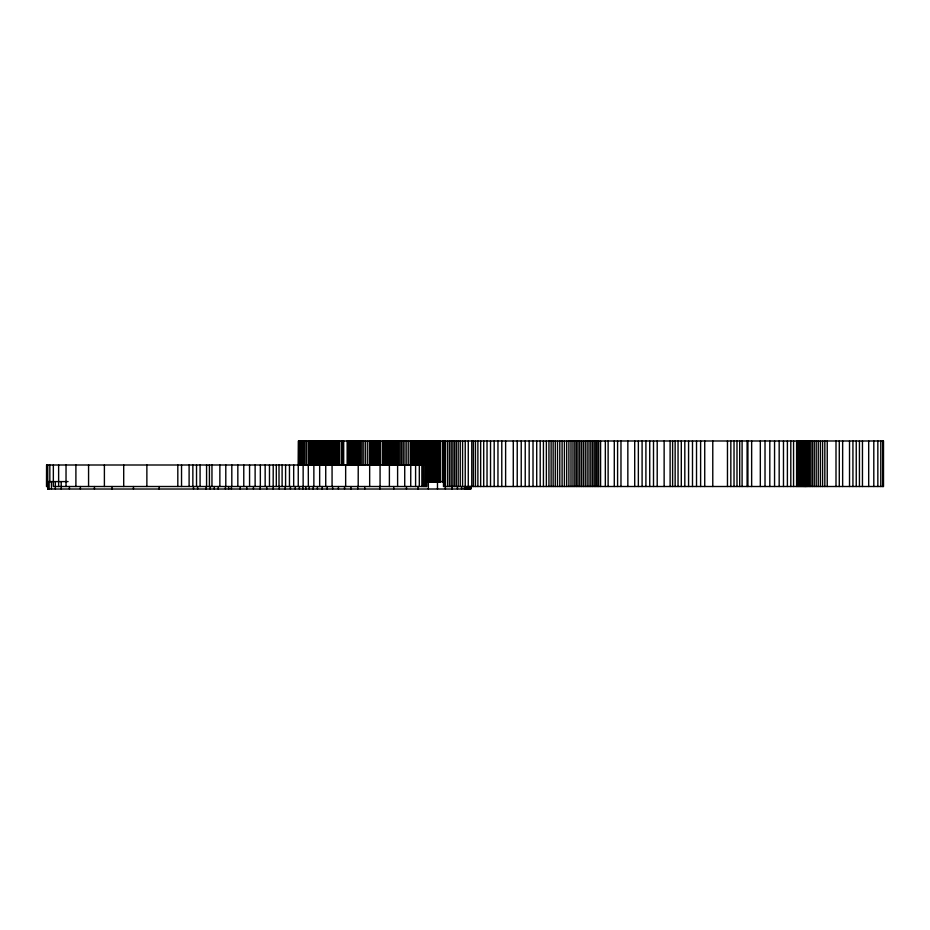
<?xml version="1.0" encoding="UTF-8"?>
<svg xmlns="http://www.w3.org/2000/svg" width="930" height="930" viewBox="0 0 930 930"><rect width="100%" height="100%" fill="white"/><g stroke="black" fill="none" stroke-linecap="round" stroke-linejoin="round"><path stroke-width="1.4" d="M68.064 481.589L47.756 481.589L47.825 489.017L470.836 489.017L470.836 486.541M425.766 481.589L444.063 481.589M48.081 486.506L46.5 486.506L46.57 465L426.696 465L426.696 486.506L53.347 486.506L53.347 465M883.302 440.983L883.302 486.506M882.663 440.983L882.663 486.506M880.78 440.983L880.78 486.506M877.839 440.983L877.839 486.506M873.805 440.983L873.805 486.506M868.69 440.983L868.69 486.506M862.459 440.983L862.459 486.506M859.436 440.983L859.436 486.506M856.239 440.983L856.239 486.506M852.926 440.983L852.926 486.506M849.52 440.983L849.52 486.506M842.65 440.983L842.65 486.506M839.279 440.983L839.279 486.506M836 440.983L836 486.506M827.247 440.983L827.247 486.506M824.829 440.983L824.829 486.506M822.585 440.983L822.585 486.506M820.388 440.983L820.388 486.506M818.249 440.983L818.249 486.506M816.203 440.983L816.203 486.506M814.262 440.983L814.262 486.506M812.448 440.983L812.448 486.506M810.797 440.983L810.797 486.506M809.333 440.983L809.333 486.506M808.054 440.983L808.054 486.506M807.019 440.983L807.019 486.506M806.229 440.983L806.229 486.506M805.706 440.983L805.706 486.506M805.275 440.983L805.275 486.506M804.717 440.983L804.717 486.506M804.066 440.983L804.066 486.506M803.322 440.983L803.322 486.506M802.497 440.983L802.497 486.506M801.602 440.983L801.602 486.506M800.66 440.983L800.66 486.506M799.672 440.983L799.672 486.506M798.661 440.983L798.661 486.506M797.626 440.983L797.626 486.506M796.592 440.983L796.592 486.506M793.569 440.983L793.569 486.506M790.802 440.983L790.802 486.506M787.396 440.983L787.396 486.506M783.479 440.983L783.479 486.506M779.166 440.983L779.166 486.506M774.562 440.983L774.562 486.506M769.808 440.983L769.808 486.506M765.018 440.983L765.018 486.506M760.322 440.983L760.322 486.506M751.649 440.983L751.649 486.506M747.918 440.983L747.918 486.506M747.104 440.983L747.104 486.506M742.094 440.983L742.094 486.506M739.699 440.983L739.699 486.506M736.99 440.983L736.99 486.506M734.026 440.983L734.026 486.506M730.841 440.983L730.841 486.506M727.469 440.983L727.469 486.506M712.775 440.983L712.775 486.506M704.731 440.983L704.731 486.506M700.615 440.983L700.615 486.506M696.524 440.983L696.524 486.506M692.49 440.983L692.49 486.506M688.572 440.983L688.572 486.506M684.817 440.983L684.817 486.506M681.295 440.983L681.295 486.506M678.051 440.983L678.051 486.506M675.145 440.983L675.145 486.506M672.611 440.983L672.611 486.506M670.112 440.983L670.112 486.506M664.136 440.983L664.136 486.506M657.208 440.983L657.208 486.506M653.511 440.983L653.511 486.506M649.733 440.983L649.733 486.506M645.908 440.983L645.908 486.506M642.095 440.983L642.095 486.506M638.352 440.983L638.352 486.506M634.713 440.983L634.713 486.506M627.843 440.983L627.843 486.506M620.973 440.983L620.973 486.506M617.59 440.983L617.59 486.506M614.288 440.983L614.288 486.506M608.127 440.983L608.127 486.506M605.337 440.983L605.337 486.506M600.582 440.983L600.582 486.506M598.676 440.983L598.676 486.506M597.165 440.983L597.165 486.506M595.758 440.983L595.758 486.506M594.224 440.983L594.224 486.506M592.561 440.983L592.561 486.506M590.806 440.983L590.806 486.506M588.992 440.983L588.992 486.506M587.132 440.983L587.132 486.506M585.249 440.983L585.249 486.506M583.366 440.983L583.366 486.506M581.529 440.983L581.529 486.506M579.739 440.983L579.739 486.506M578.042 440.983L578.042 486.506M576.449 440.983L576.449 486.506M574.81 440.983L574.81 486.506M572.985 440.983L572.985 486.506M570.997 440.983L570.997 486.506M568.893 440.983L568.893 486.506M566.684 440.983L566.684 486.506M564.405 440.983L564.405 486.506M562.104 440.983L562.104 486.506M559.79 440.983L559.79 486.506M557.5 440.983L557.5 486.506M555.28 440.983L555.28 486.506M553.141 440.983L553.141 486.506M551.118 440.983L551.118 486.506M548.944 440.983L548.944 486.506M546.363 440.983L546.363 486.506M543.434 440.983L543.434 486.506M540.202 440.983L540.202 486.506M536.715 440.983L536.715 486.506M533.018 440.983L533.018 486.506M529.17 440.983L529.17 486.506M525.229 440.983L525.229 486.506M521.23 440.983L521.23 486.506M517.231 440.983L517.231 486.506M513.279 440.983L513.279 486.506M505.618 440.983L505.618 486.506M501.781 440.983L501.781 486.506M497.957 440.983L497.957 486.506M494.19 440.983L494.19 486.506M490.529 440.983L490.529 486.506M487.029 440.983L487.029 486.506M483.716 440.983L483.716 486.506M480.659 440.983L480.659 486.506M477.881 440.983L477.881 486.506M475.451 440.983L475.451 486.506M473.393 440.983L473.393 486.506M471.766 440.983L471.766 486.506M470.615 486.541L470.615 489.017M470.499 486.541L470.499 489.017M470.15 486.541L470.15 489.017M469.941 486.541L469.941 489.017M469.65 486.541L469.766 489.017M469.452 486.541L469.452 489.017M468.72 486.541L468.72 489.017M468.267 440.983L468.267 486.506M467.558 486.541L467.558 489.017M466 486.541L466 489.017M465.233 440.983L465.233 486.506M464.43 486.541L464.43 489.017M462.582 440.983L462.582 486.506M461.571 486.541L461.571 489.017M460.245 440.983L460.245 486.506M458.188 440.983L458.188 486.506M457.444 486.541L457.444 489.017M456.305 440.983L456.305 486.506M454.561 440.983L454.561 486.506M452.875 440.983L452.875 486.506M452.038 486.541L452.038 489.017M451.201 440.983L451.201 486.506M449.457 440.983L449.457 486.506M447.586 440.983L447.586 486.506M445.528 440.983L445.377 489.017M444.505 440.983L444.505 486.506M443.471 440.983L443.471 486.506L883.5 486.506L883.5 440.983L298.425 440.983L298.425 465.174L298.6 440.983M442.424 440.983L442.424 482.24M440.332 440.983L440.332 482.24M439.332 440.983L439.332 482.24M438.367 440.983L438.367 482.24M437.449 440.983L437.484 489.017M436.612 440.983L436.612 482.24M435.845 440.983L435.845 482.24M435.17 440.983L435.17 482.24M434.612 440.983L434.612 482.24M434.054 440.983L434.054 482.24M433.38 440.983L433.38 482.24M432.624 440.983L432.624 482.24M431.787 440.983L431.787 482.24M430.881 440.983L430.881 482.24M429.927 440.983L429.927 482.24M428.928 440.983L428.928 482.24M428.358 481.589L428.358 489.017M427.905 440.983L427.905 482.24M426.87 440.983L426.87 482.24M426.405 465L426.405 486.506M425.835 440.983L425.835 465.174M425.742 465L425.742 486.506M424.812 440.983L424.708 486.506M423.813 440.983L423.813 465.174M423.29 465L423.29 486.506M422.825 440.983L422.825 465.174M421.848 440.983L421.883 486.506M420.883 440.983L420.883 465.174M419.953 440.983L419.953 465.174M419.314 465L419.314 486.506M419.046 440.983L419.046 465.174M418.198 440.983L418.198 465.174M418.012 486.541L418.012 489.017M417.407 440.983L417.407 465.174M416.687 440.983L416.687 465.174M416.047 440.983L416.047 465.174M415.594 465L415.594 486.506M415.501 440.983L415.501 465.174M415.047 440.983L415.047 465.174M414.722 440.983L414.722 465.174M414.443 440.983L414.443 465.174M414.141 440.983L414.141 465.174M413.815 440.983L413.815 465.174M413.478 440.983L413.478 465.174M413.129 440.983L413.129 465.174M412.769 440.983L412.769 465.174M412.42 440.983L412.42 465.174M412.071 440.983L412.071 465.174M411.734 440.983L411.734 465.174M411.42 440.983L411.42 465.174M411.107 440.983L411.107 465.174M410.827 440.983L410.723 486.506M408.781 440.983L408.781 465.174M406.829 440.983L406.829 465.174M406.468 486.541L406.468 489.017M404.98 440.983L404.98 465.174M404.724 465L404.724 486.506M403.236 440.983L403.236 465.174M401.586 440.983L401.586 465.174M400.051 440.983L400.051 465.174M398.61 440.983L398.61 465.174M397.61 465L397.61 486.506M397.261 440.983L397.261 465.174M396.006 440.983L396.006 465.174M394.866 440.983L394.866 465.174M393.809 440.983L393.809 465.174M393.727 486.541L393.727 489.017M392.844 440.983L392.844 465.174M392.204 440.983L392.204 465.174M391.449 440.983L391.449 465.174M390.612 440.983L390.612 465.174M389.693 440.983L389.693 465.174M389.391 465L389.391 486.506M388.717 440.983L388.717 465.174M387.694 440.983L387.694 465.174M386.636 440.983L386.636 465.174M385.555 440.983L385.555 465.174M384.474 440.983L384.474 465.174M383.393 440.983L383.393 465.174M382.346 440.983L382.346 465.174M380.335 440.983L380.335 465.174M380.068 465L380.068 486.506M379.812 486.541L379.812 489.017M379.37 440.983L379.37 465.174M378.429 440.983L378.429 465.174M377.534 440.983L377.534 465.174M376.685 440.983L376.685 465.174M375.894 440.983L375.894 465.174M375.185 440.983L375.185 465.174M374.546 440.983L374.546 465.174M374.011 440.983L374.011 465.174M373.569 440.983L373.569 465.174M373.232 440.983L373.232 465.174M373.023 440.983L373.023 465.174M372.872 440.983L372.872 465.174M372.674 440.983L372.674 465.174M372.465 440.983L372.465 465.174M372.233 440.983L372.233 465.174M371.977 440.983L371.977 465.174M371.709 440.983L371.709 465.174M371.442 440.983L371.442 465.174M371.151 440.983L371.151 465.174M370.872 440.983L370.872 465.174M370.593 440.983L370.593 465.174M370.314 440.983L370.314 465.174M370.035 440.983L370.035 465.174M369.663 465L369.663 486.506M367.745 440.983L367.745 465.174M365.676 440.983L365.676 465.174M364.723 486.541L364.723 489.017M363.804 440.983L363.804 465.174M362.154 440.983L362.154 465.174M360.677 440.983L360.677 465.174M359.399 440.983L359.399 465.174M358.283 440.983L358.19 486.506M357.701 486.541L357.701 489.017M357.353 440.983L357.353 465.174M356.574 440.983L356.574 465.174M355.946 440.983L355.946 465.174M355.469 440.983L355.469 465.174M355.121 440.983L355.121 465.174M354.888 440.983L354.888 465.174M354.562 440.983L354.562 465.174M354.156 440.983L354.156 465.174M353.667 440.983L353.667 465.174M353.109 440.983L353.109 465.174M352.482 440.983L352.482 465.174M351.807 440.983L351.807 465.174M351.098 440.983L351.098 465.174M350.97 486.541L350.97 489.017M350.343 440.983L350.343 465.174M349.564 440.983L349.564 465.174M348.773 440.983L348.773 465.174M347.971 440.983L347.971 465.174M347.146 440.983L347.146 465.174M345.658 465L345.658 486.506M344.53 486.541L344.53 489.017M343.693 440.983L343.693 465.174M342.845 440.983L342.845 465.174M342.019 440.983L342.019 465.174M341.229 440.983L341.229 465.174M339.229 440.983L339.229 465.174M338.706 440.983L338.706 465.174M338.415 486.541L338.415 489.017M338.206 440.983L338.206 465.174M337.625 440.983L337.625 465.174M336.997 440.983L336.997 465.174M336.311 440.983L336.311 465.174M335.602 440.983L335.602 465.174M334.858 440.983L334.858 465.174M334.091 440.983L334.091 465.174M333.324 440.983L333.324 465.174M332.626 486.541L332.626 489.017M332.556 440.983L332.556 465.174M332.068 465L332.068 486.506M331.812 440.983L331.812 465.174M331.08 440.983L331.08 465.174M330.382 440.983L330.382 465.174M329.662 440.983L329.662 465.174M328.848 440.983L328.848 465.174M327.976 440.983L327.976 465.174M327.186 486.541L327.186 489.017M327.023 440.983L327.023 465.174M326.035 440.983L326.035 465.174M325.733 465L325.733 486.506M325.023 440.983L325.023 465.174M323.977 440.983L323.977 465.174M322.943 440.983L322.943 465.174M322.117 486.541L322.117 489.017M321.908 440.983L321.908 465.174M320.897 440.983L320.897 465.174M319.932 440.983L319.932 465.174M319.664 465L319.664 486.506M319.013 440.983L319.013 465.174M318.095 440.983L318.095 465.174M317.432 486.541L317.432 489.017M317.142 440.983L317.142 465.174M316.154 440.983L316.154 465.174M315.154 440.983L315.154 465.174M314.154 440.983L314.154 465.174M313.863 465L313.863 486.506M313.166 440.983L313.166 465.174M313.154 486.541L313.154 489.017M312.201 440.983L312.201 465.174M311.271 440.983L311.271 465.174M310.399 440.983L310.399 465.174M309.585 440.983L309.585 465.174M309.283 486.541L309.283 489.017M308.853 440.983L308.853 465.174M308.202 440.983L308.353 486.506M306.423 440.983L306.423 465.174M305.842 486.541L305.842 489.017M304.842 440.983L304.842 465.174M303.471 440.983L303.471 465.174M303.145 465L303.145 486.506M302.843 486.541L302.843 489.017M302.297 440.983L302.297 465.174M301.285 440.983L301.285 465.174M300.448 440.983L300.448 465.174M299.774 440.983L299.774 465.174M299.413 486.541L299.413 489.017M299.251 440.983L299.251 465.174M298.856 440.983L298.856 465.174M298.251 465L298.251 486.506M295.252 486.541L295.252 489.017M293.682 465L293.682 486.506M290.451 486.541L290.451 489.017M289.463 465L289.463 486.506M285.591 465L285.591 486.506M285.115 486.541L285.115 489.017M282.104 465L282.104 486.506M279.314 486.541L279.314 489.017M279.012 465L279.012 486.506M276.315 465L276.315 486.506M273.222 465L273.164 489.017M269.479 465L269.479 486.506M266.736 486.541L266.736 489.017M265.155 465L265.155 486.506M260.342 465L260.342 486.506M260.133 486.541L260.133 489.017M255.122 465L255.122 486.506M253.448 486.541L253.448 489.017M249.566 465L249.566 486.506M246.764 486.541L246.764 489.017M243.776 465L243.776 486.506M240.184 486.541L240.184 489.017M237.836 465L237.836 486.506M231.814 465L231.814 486.506M231.407 486.541L231.407 489.017M228.606 486.541L228.606 489.017M225.792 465L225.792 486.506M225.432 486.541L225.432 489.017M219.864 465L219.864 486.506M218.225 486.541L218.225 489.017M214.295 486.541L214.295 489.017M211.959 465L211.959 486.506M210.215 486.541L210.215 489.017M209.424 465L209.424 486.506M206.576 465L206.576 486.506M206.042 486.541L206.042 489.017M200.078 465L200.078 486.506M197.637 486.541L197.637 489.017M196.532 465L196.532 486.506M193.51 486.541L193.51 489.017M192.859 465L192.859 486.506M189.104 465L189.104 486.506M181.536 465L181.536 486.506M177.816 465L177.816 486.506M159.158 486.541L159.158 489.017M146.87 465L146.87 486.506M133.455 486.541L133.455 489.017M123.702 465L123.702 486.506M112.007 486.541L112.007 489.017M104.392 465L104.392 486.506M94.442 486.541L94.442 489.017M88.571 465L88.571 486.506M80.387 486.541L80.387 489.017M75.9 465L75.9 486.506M69.425 486.541L69.425 489.017M66.03 465L66.03 486.506M61.217 481.589L61.217 489.017M58.625 465L58.625 486.506M55.347 481.589L55.347 489.017M51.452 481.589L51.452 489.017M49.836 465L49.836 482.205M49.139 481.589L49.139 489.017M48.035 481.589L48.035 489.017M47.756 465L47.756 489.017M46.767 465L46.756 486.506"/></g></svg>
